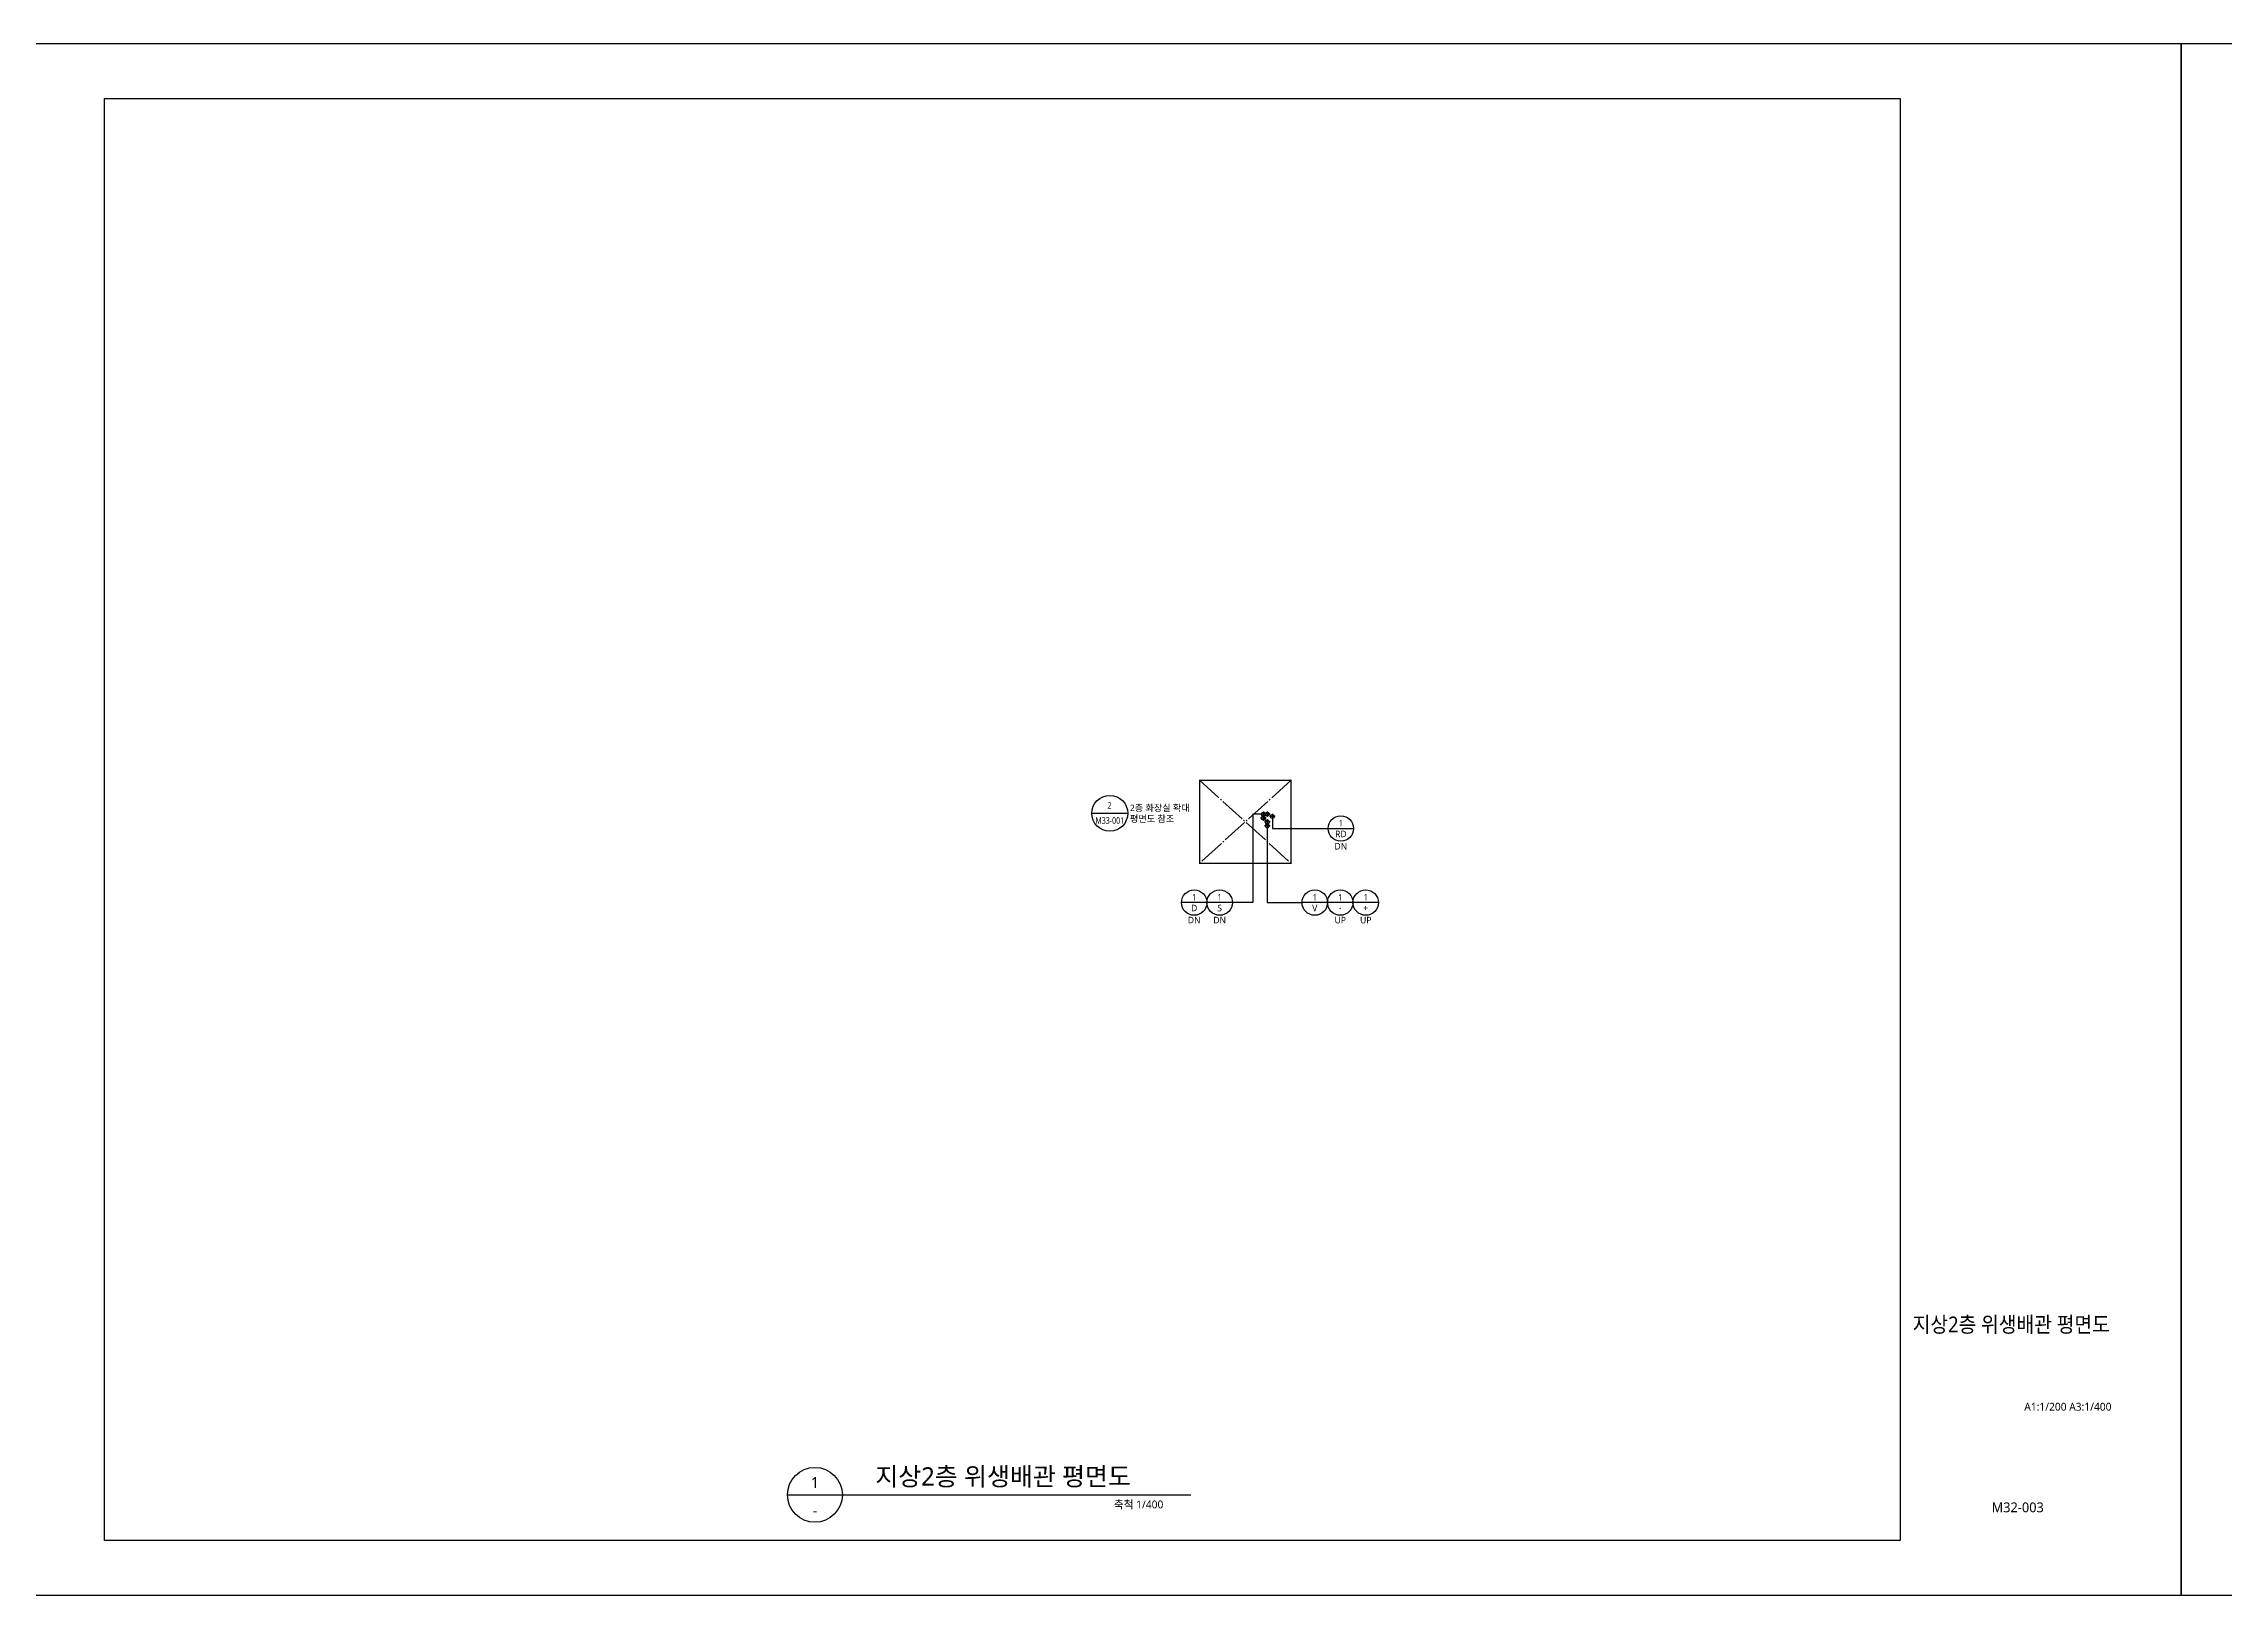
# Model space of a CAD drawing. Header units: millimetres. Extents: x -106634 to 504600, y 0 to 118800.
# Drawn here: x 172850 to 339718, y 0 to 118800 of the extents above; entities that cross this region are included whole.
import ezdxf
from ezdxf.enums import TextEntityAlignment as Align

# ---------------------------------------------------------------- set-up
doc = ezdxf.new("R2010")
doc.units = ezdxf.units.MM
doc.header["$LTSCALE"] = 200
doc.linetypes.add('CEN6', pattern=[12, 10, -0.75, 0.5, -0.75])
doc.layers.get('DEFPOINTS').update_dxf_attribs({"color": 137})
for name, color, linetype in [('AA-MKXS', 3, 'Continuous'), ('F.D_frame', 4, 'Continuous'), ('PIPE', 3, 'Continuous'), ('SD', 4, 'Continuous'), ('TE', 2, 'Continuous'), ('TEXT', 3, 'Continuous'), ('WALL-D', 3, 'Continuous')]:
    doc.layers.add(name, color=color, linetype=linetype)
doc.layers.add('FU', color=1, linetype='Continuous', plot=False)
doc.styles.add('SUNJIN', font='malgun.ttf')
doc.styles.add('스타일1', font='malgun.ttf')

# ---------------------------------------------------------------- blocks, each defined once
blk = doc.blocks.new('sheet-line')
at = {"layer": 'DEFPOINTS'}
blk.add_lwpolyline([(168200, -356400), (0, -356400), (0, -237600), (168200, -237600)], close=True, dxfattribs=at)
blk = doc.blocks.new('A$C30F65513')
at = {"layer": 'PIPE', "color": 1}
for p, q in [((2.8, 1.4), (0, 1.4)), ((1.4, 2.8), (1.4, 0))]:
    blk.add_line(p, q, dxfattribs=at)
at = {"layer": 'PIPE'}
blk.add_circle((1.4, 1.4), 1, dxfattribs=at)

msp = doc.modelspace()

# ---------------------------------------------------------------- hatches: boundary and pattern name
at = {"layer": 'F.D_frame'}
h = msp.add_hatch(dxfattribs=at)
h.set_pattern_fill('ANSI31', color=251, scale=0.223782, angle=270)
h.set_pattern_definition([(315, (277840.7133, 76740.914), (0.50240572, 0.50240572), [])])
edge = h.paths.add_edge_path()
edge.add_line((268074, 64944), (268175, 64944))

# ---------------------------------------------------------------- linework, layer by layer
at = {"layer": 'AA-MKXS', "color": 7}
msp.add_line((229766, 7700), (260630, 7700), dxfattribs=at)
msp.add_circle((231867, 7700), 2100, dxfattribs=at)
at = {"layer": 'DEFPOINTS'}
msp.add_lwpolyline([(177500, 114600), (314900, 114600), (314900, 4200), (177500, 4200)], close=True, dxfattribs=at)
msp.add_lwpolyline([(177500, 114600), (314900, 114600), (314900, 4200), (177500, 4200)], close=True, dxfattribs=at)
at = {"layer": 'PIPE', "color": 6, "linetype": 'CEN6'}
for p, q in [((261300, 62400), (268300, 56050)), ((268300, 62400), (261300, 56050))]:
    msp.add_line(p, q, dxfattribs=at)
at = {"layer": 'PIPE', "color": 6, "linetype": 'CEN6', "const_width": 100}
msp.add_lwpolyline([(261300, 62400), (261300, 56050), (268300, 56050), (268300, 62400), (261300, 62400)], close=True, dxfattribs=at)
at = {"layer": 'SD'}
msp.add_line((266181, 59343), (266181, 59504), dxfattribs=at)
at = {"layer": 'TE', "color": 2}
msp.add_line((253055, 59874), (255805, 59874), dxfattribs=at)
at = {"layer": 'TE', "color": 6}
for p, q in [((265364, 59810), (265364, 53040)), ((266481, 59810), (265364, 59810)), ((266181, 59510), (266481, 59210)), ((266481, 59210), (266481, 53040)), ((266872, 59630), (266872, 58711)), ((266872, 58711), (271136, 58711)), ((265364, 53040), (263814, 53040)), ((266481, 53040), (269141, 53040))]:
    msp.add_line(p, q, dxfattribs=at)
at = {"layer": 'TE'}
for p, q in [((271136, 58711), (273086, 58711)), ((261864, 53040), (259914, 53040)), ((263814, 53040), (261864, 53040)), ((271091, 53040), (269141, 53040)), ((273041, 53040), (271091, 53040)), ((274991, 53040), (273041, 53040))]:
    msp.add_line(p, q, dxfattribs=at)
at = {"layer": 'TE', "const_width": 50}
msp.add_lwpolyline([(272041, 52587, 1), (272091, 52587, 1)], format="xyb", close=True, dxfattribs=at)
at = {"layer": 'TE', "color": 2}
msp.add_circle((254430, 59874), 1375, dxfattribs=at)
at = {"layer": 'TE'}
for centre in [(272111, 58711), (260889, 53040), (262839, 53040), (270116, 53040), (272066, 53040), (274016, 53040)]:
    msp.add_circle(centre, 975, dxfattribs=at)

# ---------------------------------------------------------------- block references
at = {"layer": 'PIPE', "xscale": 150, "yscale": 150, "zscale": 150}
for p in [(265971, 59600), (265971, 59600), (265971, 59300), (265971, 59300), (266271, 59600), (266271, 59600), (266271, 59000), (266271, 59000), (266271, 58700), (266271, 58700), (266662, 59420), (266662, 59420)]:
    msp.add_blockref('A$C30F65513', p, dxfattribs=at)
at = {"layer": 'WALL-D'}
for p in [(168200, 356400), (168200, 356400), (336400, 356400), (336400, 356400)]:
    msp.add_blockref('sheet-line', p, dxfattribs=at)

# ---------------------------------------------------------------- texts
at = {"layer": 'AA-MKXS', "linetype": 'Continuous', "style": '스타일1'}
msp.add_text('1', height=840, dxfattribs=at).set_placement((231874, 8224), align=Align.CENTER)
msp.add_text('지상2층 위생배관 평면도', height=1400, dxfattribs=at).set_placement((236487, 8409))
msp.add_text('축척 1/400', height=600, dxfattribs=at).set_placement((258530, 6965), align=Align.MIDDLE_RIGHT)
at = {"layer": 'AA-MKXS', "style": '스타일1'}
msp.add_text('-', height=840, dxfattribs=at).set_placement((231867, 6499), align=Align.MIDDLE)
at = {"layer": 'FU', "color": 7, "style": 'SUNJIN'}
for s, p in [('V', (266117, 59465)), ('V', (266117, 59465)), ('D', (266127, 59765)), ('D', (266127, 59765)), ('S', (266417, 59765)), ('S', (266417, 59765)), ('*', (266417, 59165)), ('*', (266417, 59165)), ('+', (266417, 58865)), ('+', (266417, 58865)), ('RD', (266808, 59586)), ('RD', (266808, 59586))]:
    msp.add_text(s, height=42.6, dxfattribs=at).set_placement(p, align=Align.MIDDLE_CENTER)
at = {"layer": 'TE', "color": 2, "style": 'SUNJIN', "width": 0.7}
for s, p in [('2', (254404, 60475)), ('M33-001', (254430, 59326))]:
    msp.add_text(s, height=500, dxfattribs=at).set_placement(p, align=Align.MIDDLE)
at = {"layer": 'TE', "color": 2, "style": 'SUNJIN'}
for s, p in [('2층 화장실 확대', (255971, 60290)), ('평면도 참조', (255971, 59457))]:
    msp.add_text(s, height=500, dxfattribs=at).set_placement(p, align=Align.MIDDLE_LEFT)
at = {"layer": 'TE', "style": 'SUNJIN'}
for s, p in [('RD', (272111, 58293)), ('DN', (272111, 57351)), ('DN', (260889, 51701)), ('D', (260889, 52622)), ('DN', (262839, 51701)), ('S', (262839, 52622)), ('V', (270116, 52622)), ('UP', (272066, 51701)), ('UP', (274016, 51701)), ('+', (274016, 52622))]:
    msp.add_text(s, height=500, dxfattribs=at).set_placement(p, align=Align.MIDDLE_CENTER)
at = {"layer": 'TE', "style": 'SUNJIN', "width": 0.7}
for p in [(272111, 59117), (260889, 53446), (262839, 53446), (270116, 53446), (272066, 53446), (274016, 53446)]:
    msp.add_text('1', height=500, dxfattribs=at).set_placement(p, align=Align.MIDDLE_CENTER)
at = {"layer": 'TEXT', "color": 3, "style": '스타일1', "width": 0.9}
msp.add_text('지상2층 위생배관 평면도', height=1200, dxfattribs=at).set_placement((323408, 20745), align=Align.MIDDLE_CENTER)
at = {"layer": 'TEXT', "color": 3, "style": '스타일1'}
for s, height, p in [('A1:1/200 A3:1/400', 600, (327743, 14446)), ('M32-003', 750, (323904, 6741))]:
    msp.add_text(s, height=height, dxfattribs=at).set_placement(p, align=Align.MIDDLE_CENTER)

doc.saveas('drawing.dxf')
